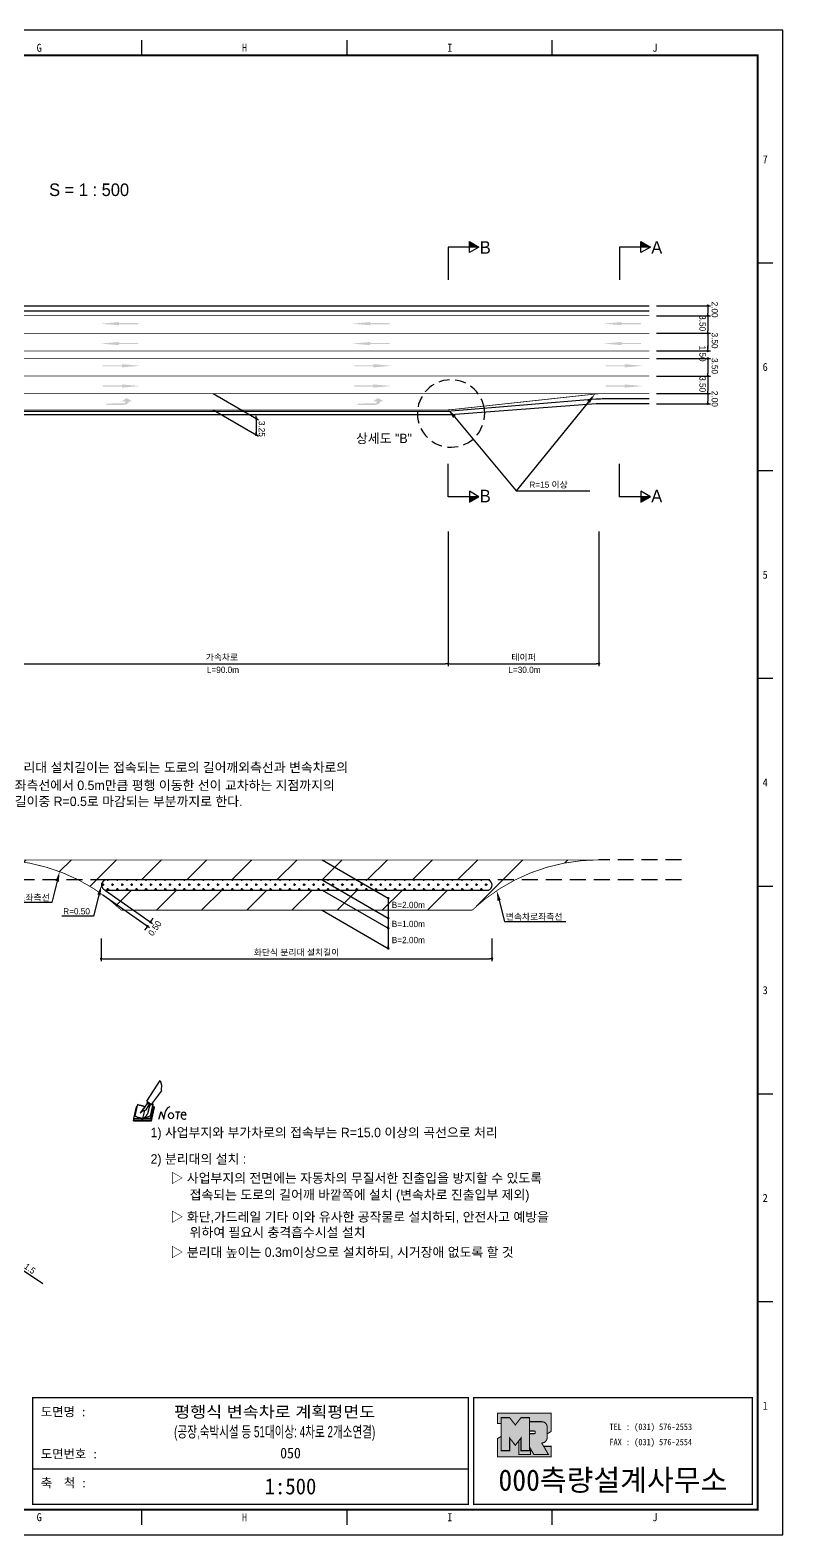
# Model space of a CAD drawing. Header units: millimetres. Extents: x 613 to 1037, y -1 to 298.
# Drawn here: x 886.9 to 1036.7, y -1.1 to 298.3 of the extents above; entities that cross this region are included whole.
import ezdxf
from ezdxf.enums import TextEntityAlignment as Align

# ---------------------------------------------------------------- set-up
doc = ezdxf.new("R2010")
doc.units = ezdxf.units.MM
doc.linetypes.add('HIDDEN', pattern=[9.525, 6.35, -3.175])
for name, color, linetype in [('CC-GSTR-0004', 4, 'Continuous'), ('CM-LANE-0030', 30, 'Continuous'), ('CZ-DIMT-0002', 7, 'Continuous'), ('CZ-LIN1-0007', 7, 'Continuous'), ('CZ-LIN2-0003', 3, 'Continuous'), ('CZ-LINE-0001', 7, 'Continuous'), ('CZ-TEXT-BOX0', 7, 'Continuous'), ('TITLE', 7, 'Continuous')]:
    doc.layers.add(name, color=color, linetype=linetype)
doc.styles.add('돋움', font='')
doc.styles.add('돋음체', font='')
doc.styles.get('돋움').set_extended_font_data('Dotum')
doc.styles.get('돋음체').set_extended_font_data('DotumChe')

# ---------------------------------------------------------------- blocks, each defined once
blk = doc.blocks.new('note')
for p, q in [((0.85, 3.5), (3.53, 7.57)), ((3.53, 7.57), (3.8, 6.64)), ((3.8, 6.64), (3.69, 5.72)), ((1, 3.1), (0.75, 2.77)), ((0.85, 3.5), (1.8, 2.79)), ((1, 3.4), (0.85, 3.21)), ((0.85, 3.21), (1.52, 2.71)), ((1.8, 2.79), (3.74, 5.46)), ((3.69, 5.72), (3.74, 5.46)), ((-1.24, 2.36), (-1.77, 0)), ((-1.77, 0), (1.77, 0)), ((-1.77, 0), (-1.77, -0.3)), ((-1.53, 0.52), (-1.55, 0.54)), ((-1.01, 2.9), (-1.53, 0.52)), ((-1.48, 0.48), (-1.53, 0.52)), ((-1.43, 0.44), (-1.48, 0.48)), ((-1.38, 0.41), (-1.43, 0.44)), ((-1.33, 0.4), (-1.38, 0.41)), ((-1.27, 0.37), (-1.33, 0.4)), ((-1.22, 0.35), (-1.27, 0.37)), ((-1.13, 2.36), (-1.24, 2.36)), ((-1.17, 0.33), (-1.22, 0.35)), ((-1.12, 0.32), (-1.17, 0.33)), ((-1.02, 0.25), (-1.12, 0.32)), ((-0.97, 0.22), (-1.02, 0.25)), ((-1, 2.9), (-1.01, 2.9)), ((-0.98, 2.85), (-1, 2.9)), ((-0.95, 2.8), (-0.98, 2.85)), ((-0.93, 0.21), (-0.97, 0.22)), ((-0.9, 2.75), (-0.95, 2.8)), ((-0.88, 0.19), (-0.93, 0.21)), ((-0.85, 2.72), (-0.9, 2.75)), ((-0.8, 0.18), (-0.88, 0.19)), ((-0.79, 2.69), (-0.85, 2.72)), ((-0.75, 0.17), (-0.8, 0.18)), ((-0.74, 2.68), (-0.79, 2.69)), ((-0.7, 0.16), (-0.75, 0.17)), ((-0.69, 2.65), (-0.74, 2.68)), ((-0.64, 0.15), (-0.7, 0.16)), ((-0.64, 2.65), (-0.69, 2.65)), ((-0.59, 2.63), (-0.64, 2.65)), ((-0.58, 0.14), (-0.64, 0.15)), ((-0.54, 2.62), (-0.59, 2.63)), ((-0.53, 0.13), (-0.58, 0.14)), ((-0.48, 2.61), (-0.54, 2.62)), ((-0.48, 0.12), (-0.53, 0.13)), ((-0.43, 2.61), (-0.48, 2.61)), ((-0.43, 0.11), (-0.48, 0.12)), ((0.75, 2.77), (-0.46, 1.16)), ((0.37, 2.24), (-0.46, 1.16)), ((-0.46, 1.16), (-0.08, 1.47)), ((-0.38, 2.59), (-0.43, 2.61)), ((-0.38, 0.08), (-0.43, 0.11)), ((-0.33, 2.59), (-0.38, 2.59)), ((-0.29, 0.06), (-0.38, 0.08)), ((-0.27, 2.58), (-0.33, 2.59)), ((-0.23, 0.05), (-0.29, 0.06)), ((-0.22, 2.57), (-0.27, 2.58)), ((-0.16, 0.04), (-0.23, 0.05)), ((-0.17, 2.56), (-0.22, 2.57)), ((-0.12, 2.55), (-0.17, 2.56)), ((-0.11, 0.03), (-0.16, 0.04)), ((-0.07, 2.53), (-0.12, 2.55)), ((-0.04, 0.02), (-0.11, 0.03)), ((-0.08, 1.47), (0.72, 1.75)), ((-0.01, 2.51), (-0.07, 2.53)), ((-0.05, -0.3), (-0.05, 0)), ((0, 0), (-0.04, 0.02)), ((0.04, 2.5), (-0.01, 2.51)), ((0.37, 1.63), (0, 0)), ((0, 0), (1.6, 0.53)), ((0, 0), (1.65, 0.18)), ((0, 0.01), (0.06, 0.04)), ((0, -0.3), (0, 0)), ((0.09, 2.48), (0.04, 2.5)), ((0.05, -0.3), (0.05, 0)), ((0.06, 0.04), (0.11, 0.07)), ((0.14, 2.48), (0.09, 2.48)), ((0.11, 0.07), (0.16, 0.09)), ((0.2, 2.47), (0.14, 2.48)), ((0.16, 0.09), (0.21, 0.12)), ((0.26, 2.43), (0.18, 2.46)), ((0.21, 0.12), (0.27, 0.14)), ((0.34, 2.4), (0.26, 2.43)), ((0.27, 0.14), (0.36, 0.19)), ((0.45, 2.37), (0.34, 2.4)), ((0.36, 0.19), (0.41, 0.22)), ((0.41, 0.22), (0.46, 0.27)), ((0.46, 0.27), (0.51, 0.3)), ((0.51, 0.3), (0.56, 0.34)), ((0.56, 0.34), (0.6, 0.4)), ((0.6, 0.4), (0.64, 0.45)), ((0.64, 0.45), (0.67, 0.51)), ((0.67, 0.51), (0.74, 0.58)), ((0.72, 1.75), (1.16, 2.53)), ((0.74, 0.58), (0.79, 0.63)), ((0.79, 0.63), (0.83, 0.68)), ((0.83, 0.68), (0.86, 0.73)), ((0.86, 0.73), (0.89, 0.79)), ((0.89, 0.84), (0.92, 0.89)), ((0.89, 0.79), (0.89, 0.84)), ((0.92, 0.89), (0.96, 0.95)), ((0.96, 0.95), (1.01, 0.97)), ((1.47, 2.74), (1.01, 0.97)), ((1.16, 2.53), (1.37, 2.82)), ((2.13, 2.84), (1.44, 2.63)), ((1.52, 2.71), (1.66, 2.9)), ((1.6, 0.53), (2.13, 2.84)), ((1.65, 0.18), (2.19, 2.48)), ((1.77, 0), (2.3, 2.36)), ((1.77, -0.3), (2.3, 2.07)), ((1.77, -0.38), (2.3, 1.99)), ((1.77, -0.44), (2.3, 1.93)), ((1.77, 0), (1.77, -0.3)), ((2.19, 2.48), (2.04, 2.47)), ((2.3, 2.36), (2.16, 2.36)), ((2.3, 2.36), (2.3, 2.07)), ((3.21, -0.08), (3.68, 1.4)), ((3.68, 1.4), (4.26, -0.14)), ((4.26, -0.14), (4.56, 1.44)), ((6.55, 1.34), (7.46, 1.34)), ((7.01, 1.34), (6.87, -0.11)), ((7.71, 0.77), (7.71, 0.55)), ((7.71, 0.77), (8.67, 0.77)), ((-1.77, -0.3), (1.77, -0.3)), ((-1.77, -0.43), (-1.77, -0.3)), ((-1.77, -0.37), (1.77, -0.37)), ((-1.77, -0.43), (1.77, -0.43))]:
    blk.add_line(p, q)
for centre, major_axis, start_param, end_param in [((0.4, 2.31), (0.0702, 0.0702), 3.283946, 6.425539), ((5.68, 1.23), (-0.806, 0.806), -0.591174, 0.597824), ((5.66, 0.58), (-0.378, 0.378), 3.926991, 10.210176), ((8.3, 0.49), (0.422, 0.422), 2.265602, 4.634911), ((8.19, 0.77), (-0.342, 0.342), 3.926991, 7.068583)]:
    blk.add_ellipse(centre, major_axis=major_axis, ratio=1, start_param=start_param, end_param=end_param)
blk = doc.blocks.new('_Dot')
at = {"color": 0, "linetype": 'ByBlock', "lineweight": -2}
blk.add_line((-0.5, 0), (-1, 0), dxfattribs=at)
at = {"color": 0, "linetype": 'ByBlock', "const_width": 0.5}
blk.add_lwpolyline([(-0.25, 0, 1), (0.25, 0, 1)], format="xyb", close=True, dxfattribs=at)

msp = doc.modelspace()

# ---------------------------------------------------------------- hatches: boundary and pattern name
at = {"layer": 'CM-LANE-0030'}
h = msp.add_hatch(dxfattribs=at)
h.set_pattern_fill('ANSI31', color=256, scale=2, style=0)
h.set_pattern_definition([(45, (-399.896, 589.325), (-4.490128, 4.490128), [])])
h.paths.add_polyline_path([(974.89, 123.22, -0.191871), (999.99, 133.22), (879.99, 133.22, -0.191871), (905.09, 123.22)])
h.paths.add_polyline_path([(901.81, 127.22, 0.002096), (901.56, 127.4, -0.732581), (902.13, 129.22), (977.86, 129.22, -0.732581), (978.43, 127.4, 0.002096), (978.18, 127.22)], flags=16)
at = {"layer": 'CZ-LIN1-0007'}
for points in [[(904.62, 240.22), (904.62, 240.01), (908.45, 240.01), (908.45, 239.79), (904.62, 239.79), (904.62, 239.58), (900.97, 239.9)], [(954.62, 240.22), (954.62, 240.01), (958.45, 240.01), (958.45, 239.79), (954.62, 239.79), (954.62, 239.58), (950.97, 239.9)], [(1004.62, 240.22), (1004.62, 240.01), (1008.45, 240.01), (1008.45, 239.79), (1004.62, 239.79), (1004.62, 239.58), (1000.97, 239.9)], [(904.62, 236.26), (904.62, 236.05), (908.45, 236.05), (908.45, 235.83), (904.62, 235.83), (904.62, 235.62), (900.97, 235.94)], [(954.62, 236.26), (954.62, 236.05), (958.45, 236.05), (958.45, 235.83), (954.62, 235.83), (954.62, 235.62), (950.97, 235.94)], [(1004.62, 236.26), (1004.62, 236.05), (1008.45, 236.05), (1008.45, 235.83), (1004.62, 235.83), (1004.62, 235.62), (1000.97, 235.94)], [(905.23, 231.85), (905.23, 231.63), (901.41, 231.63), (901.41, 231.42), (905.23, 231.42), (905.23, 231.2), (908.88, 231.52)], [(955.23, 231.85), (955.23, 231.63), (951.41, 231.63), (951.41, 231.42), (955.23, 231.42), (955.23, 231.2), (958.88, 231.52)], [(1005.23, 231.85), (1005.23, 231.63), (1001.41, 231.63), (1001.41, 231.42), (1005.23, 231.42), (1005.23, 231.2), (1008.88, 231.52)], [(905.23, 227.81), (905.23, 227.6), (901.41, 227.6), (901.41, 227.38), (905.23, 227.38), (905.23, 227.17), (908.88, 227.49)], [(955.23, 227.81), (955.23, 227.6), (951.41, 227.6), (951.41, 227.38), (955.23, 227.38), (955.23, 227.17), (958.88, 227.49)], [(1005.23, 227.81), (1005.23, 227.6), (1001.41, 227.6), (1001.41, 227.38), (1005.23, 227.38), (1005.23, 227.17), (1008.88, 227.49)], [(905.65, 223.75, 0.267976), (906.68, 224.44), (907.3, 224.44), (906.13, 225.1), (905.19, 224.45), (905.88, 224.44, -0.504994), (905.57, 224.03), (902.11, 224.01), (902.11, 223.73)], [(955.65, 223.75, 0.267976), (956.68, 224.44), (957.3, 224.44), (956.13, 225.1), (955.19, 224.45), (955.88, 224.44, -0.504994), (955.57, 224.03), (952.11, 224.01), (952.11, 223.73)]]:
    msp.add_hatch(color=256, dxfattribs=at).paths.add_polyline_path(points)
at = {"layer": 'CZ-LIN2-0003'}
h = msp.add_hatch(dxfattribs=at)
h.set_pattern_fill('CROSS', color=256, scale=0.15, style=0)
h.set_pattern_definition([(0, (-399.8957, 589.3247), (0.9525, 0.9525), [0.47625, -1.42875]), (90, (-399.6576, 589.0866), (-0.9525, 0.9525), [0.47625, -1.42875])])
h.paths.add_polyline_path([(902.13, 129.22, 0.732581), (901.56, 127.4, -0.002096), (901.81, 127.22), (978.18, 127.22, -0.002096), (978.43, 127.4, 0.732581), (977.86, 129.22)])
at = {"layer": 'CZ-LINE-0001'}
for points in [[(974.33, 256.24), (974.33, 255.14), (976.23, 255.14)], [(1008.43, 256.24), (1008.43, 255.14), (1010.34, 255.14)], [(976.23, 205.47), (974.33, 205.47), (974.33, 204.38)], [(1010.34, 205.47), (1008.43, 205.47), (1008.43, 204.38)]]:
    msp.add_hatch(color=256, dxfattribs=at).paths.add_polyline_path(points)
at = {"layer": 'TITLE', "ltscale": 150}
h = msp.add_hatch(color=8, dxfattribs=at)
edge = h.paths.add_edge_path()
edge.add_line((990.6, 23.16), (979.93, 23.16))
edge.add_line((979.93, 23.16), (979.93, 21.08))
edge.add_line((979.93, 21.08), (980.64, 21.08))
edge.add_line((980.64, 21.08), (980.64, 22.25))
edge.add_line((980.64, 22.25), (982.33, 22.25))
edge.add_line((982.33, 22.25), (983.46, 20.8))
edge.add_line((983.46, 20.8), (984.59, 22.25))
edge.add_line((984.59, 22.25), (986.28, 22.25))
edge.add_line((986.28, 22.25), (986.28, 21.45))
edge.add_line((986.28, 21.45), (988.72, 21.45))
edge.add_arc((988.72, 20.39), 1.07, 0, 90, ccw=False)
edge.add_line((989.79, 20.39), (989.79, 19.02))
edge.add_line((989.79, 19.02), (990.6, 19.53))
edge.add_line((990.6, 19.53), (990.6, 23.16))
h.paths.add_polyline_path([(984.15, 17.63), (983.46, 16.75), (982.33, 18.21), (982.33, 15.69), (980.64, 15.69), (980.64, 18.54), (979.93, 18.1), (979.93, 14.47), (990.6, 14.47), (990.6, 16.55), (989.1, 16.55), (990.06, 14.9), (987.16, 14.9), (986.46, 16.11), (986.46, 14.9), (984.15, 14.9)])
msp.add_hatch(color=5, dxfattribs=at).paths.add_polyline_path([(986.28, 22.25), (984.59, 22.25), (983.46, 20.8), (982.33, 22.25), (980.64, 22.25), (980.64, 15.69), (982.33, 15.69), (982.33, 18.21), (983.46, 16.75), (984.59, 18.21), (984.59, 15.69), (986.28, 15.69)])
h = msp.add_hatch(color=161, dxfattribs=at)
edge = h.paths.add_edge_path()
edge.add_arc((988.72, 20.39), 1.07, 360, 450)
edge.add_line((988.72, 21.45), (986.28, 21.45))
edge.add_line((986.28, 21.45), (986.28, 19.6))
edge.add_line((986.28, 19.6), (987.28, 19.6))
edge.add_arc((987.28, 19.49), 0.113, 0, 90, ccw=False)
edge.add_line((987.39, 19.49), (987.39, 19.18))
edge.add_arc((987.28, 19.18), 0.113, 270, 360, ccw=False)
edge.add_line((987.28, 19.07), (986.28, 19.07))
edge.add_line((986.28, 19.07), (986.28, 15.69))
edge.add_line((986.28, 15.69), (984.59, 15.69))
edge.add_line((984.59, 15.69), (984.59, 18.21))
edge.add_line((984.59, 18.21), (984.15, 17.63))
edge.add_line((984.15, 17.63), (984.15, 14.9))
edge.add_line((984.15, 14.9), (986.46, 14.9))
edge.add_line((986.46, 14.9), (986.46, 16.11))
edge.add_line((986.46, 16.11), (987.16, 14.9))
edge.add_line((987.16, 14.9), (990.06, 14.9))
edge.add_line((990.06, 14.9), (988.72, 17.21))
edge.add_arc((988.72, 18.28), 1.07, 270, 360)
edge.add_line((989.79, 18.28), (989.79, 20.39))

# ---------------------------------------------------------------- linework, layer by layer
at = {"color": 0, "linetype": 'ByBlock', "lineweight": -2}
for p, q in [((1021.75, 243.23), (1021.75, 242.98)), ((1021.75, 241.73), (1021.75, 241.98)), ((1021.75, 241.23), (1021.75, 240.98)), ((1021.75, 238.23), (1021.75, 238.48)), ((1021.75, 237.73), (1021.75, 237.48)), ((1021.75, 234.73), (1021.75, 234.98)), ((1021.75, 234.73), (1021.75, 234.98)), ((1021.75, 232.73), (1021.75, 232.48)), ((1021.75, 232.73), (1021.75, 232.48)), ((1021.75, 229.73), (1021.75, 229.98)), ((1021.75, 229.23), (1021.75, 228.98)), ((1021.75, 226.23), (1021.75, 226.48)), ((1021.75, 225.73), (1021.75, 225.48)), ((931.89, 221.32), (931.89, 221.57)), ((1021.75, 224.23), (1021.75, 224.48)), ((931.89, 220.82), (931.89, 220.57)), ((931.89, 218.07), (931.89, 218.32)), ((958.19, 125.37), (958.19, 125.12)), ((910.16, 119.83), (910.01, 119.62)), ((911.02, 121.05), (911.16, 121.26)), ((958.19, 121.37), (958.19, 121.12)), ((958.19, 119.87), (958.19, 120.12)), ((958.19, 115.87), (958.19, 116.12))]:
    msp.add_line(p, q, dxfattribs=at)
at = {"color": 0, "linetype": 'ByBlock', "const_width": 0.25}
for points in [[(1021.75, 243.35, 1), (1021.75, 243.6, 1)], [(1021.75, 241.35, 1), (1021.75, 241.6, 1)], [(1021.75, 241.6, 1), (1021.75, 241.35, 1)], [(1021.75, 237.85, 1), (1021.75, 238.1, 1)], [(1021.75, 238.1, 1), (1021.75, 237.85, 1)], [(1021.75, 234.6, 1), (1021.75, 234.35, 1)], [(1021.75, 234.6, 1), (1021.75, 234.35, 1)], [(1021.75, 232.85, 1), (1021.75, 233.1, 1)], [(1021.75, 232.85, 1), (1021.75, 233.1, 1)], [(1021.75, 229.35, 1), (1021.75, 229.6, 1)], [(1021.75, 229.6, 1), (1021.75, 229.35, 1)], [(1021.75, 226.1, 1), (1021.75, 225.85, 1)], [(1021.75, 225.85, 1), (1021.75, 226.1, 1)], [(1021.75, 224.1, 1), (1021.75, 223.85, 1)], [(931.89, 221.2, 1), (931.89, 220.95, 1)], [(931.89, 220.95, 1), (931.89, 221.2, 1)], [(931.89, 217.95, 1), (931.89, 217.7, 1)], [(958.19, 125.49, 1), (958.19, 125.74, 1)], [(910.23, 119.93, 1), (910.37, 120.13, 1)], [(910.95, 120.95, 1), (910.8, 120.75, 1)], [(958.19, 121.49, 1), (958.19, 121.74, 1)], [(958.19, 119.74, 1), (958.19, 119.49, 1)], [(958.19, 115.74, 1), (958.19, 115.49, 1)]]:
    msp.add_lwpolyline(points, format="xyb", close=True, dxfattribs=at)
at = {"layer": 'CC-GSTR-0004'}
for points in [[(650.1, 243.48), (1010.1, 243.48)], [(650.1, 242.48), (1010.1, 242.48)]]:
    msp.add_lwpolyline(points, dxfattribs=at)
for points in [[(865.35, 207.73, -0.414214), (880.1, 222.48), (969.48, 222.48), (969.48, 222.48, 0.020788), (970.73, 222.53), (970.73, 222.53), (999.48, 224.92), (999.48, 224.92, -0.020788), (1000.73, 224.98), (1010.1, 224.98)], [(1010.1, 223.98), (1000.67, 223.98, 0.018717), (999.54, 223.93), (970.66, 221.77, -0.018717), (969.54, 221.73), (880.1, 221.73, 0.414214), (866.1, 207.73)]]:
    msp.add_lwpolyline(points, format="xyb", dxfattribs=at)
at = {"layer": 'CM-LANE-0030', "const_width": 0.15}
for points in [[(650.1, 234.48), (1010.1, 234.48)], [(650.1, 232.98), (1010.1, 232.98)]]:
    msp.add_lwpolyline(points, dxfattribs=at)
msp.add_lwpolyline([(879.99, 133.22), (999.99, 133.22, 0.191871), (974.89, 123.22), (905.09, 123.22, 0.191871)], format="xyb", close=True, dxfattribs=at)
at = {"layer": 'CZ-LIN1-0007', "const_width": 0.15}
for points in [[(650.1, 241.48), (1010.1, 241.48)], [(880.1, 225.98), (940.51, 225.98)]]:
    msp.add_lwpolyline(points, dxfattribs=at)
at = {"layer": 'CZ-LIN1-0007', "linetype": 'HIDDEN', "const_width": 0.15}
for points in [[(650.1, 237.98), (1010.1, 237.98)], [(650.1, 229.48), (1010.1, 229.48)], [(940.51, 225.98), (1000.91, 225.98)]]:
    msp.add_lwpolyline(points, dxfattribs=at)
at = {"layer": 'CZ-LIN1-0007', "const_width": 0.15}
msp.add_lwpolyline([(1010.1, 225.98), (1000.91, 225.98, 0.026985), (999.3, 225.89), (970.91, 222.81, -0.026985), (969.29, 222.73), (880.1, 222.73, 0.414214), (865.1, 207.73)], format="xyb", dxfattribs=at)
at = {"layer": 'CZ-LIN2-0003'}
msp.add_line((877.26, 57.08), (889.46, 48.94), dxfattribs=at)
msp.add_lwpolyline([(978.18, 127.22, -0.002096), (978.43, 127.4, 0.732581), (977.86, 129.22), (902.13, 129.22, 0.732581), (901.56, 127.4, -0.002096), (901.81, 127.22)], format="xyb", close=True, dxfattribs=at)
at = {"layer": 'CZ-LINE-0001'}
for p, q in [((976.23, 255.14), (970.09, 255.14)), ((970.09, 255.14), (970.09, 248.6)), ((974.33, 254.05), (974.33, 256.24)), ((974.33, 256.24), (976.23, 255.14)), ((976.23, 255.14), (974.33, 254.05)), ((1010.34, 255.14), (1004.19, 255.14)), ((1004.19, 255.14), (1004.19, 248.6)), ((1008.43, 254.05), (1008.43, 256.24)), ((1008.43, 256.24), (1010.34, 255.14)), ((1010.34, 255.14), (1008.43, 254.05)), ((1011.53, 243.48), (1022.25, 243.48)), ((1021.75, 242.98), (1021.75, 241.98)), ((1011.53, 241.48), (1022.25, 241.48)), ((1011.53, 241.48), (1022.25, 241.48)), ((1021.75, 240.98), (1021.75, 238.48)), ((1011.53, 237.98), (1022.25, 237.98)), ((1011.53, 237.98), (1022.25, 237.98)), ((1021.75, 237.48), (1021.75, 234.98)), ((1011.53, 234.48), (1022.25, 234.48)), ((1011.53, 234.48), (1022.25, 234.48)), ((1021.75, 234.98), (1021.75, 235.48)), ((1011.53, 232.98), (1022.25, 232.98)), ((1011.53, 232.98), (1022.25, 232.98)), ((1021.75, 232.48), (1021.75, 231.98)), ((1021.75, 232.48), (1021.75, 229.98)), ((1011.53, 229.48), (1022.25, 229.48)), ((1011.53, 229.48), (1022.25, 229.48)), ((1021.75, 228.98), (1021.75, 226.48)), ((923.39, 225.98), (932.39, 220.78)), ((1011.53, 225.98), (1022.25, 225.98)), ((1011.53, 225.98), (1022.25, 225.98)), ((1021.75, 225.48), (1021.75, 224.48)), ((923.39, 222.73), (932.39, 217.53)), ((1011.53, 223.98), (1022.25, 223.98)), ((931.89, 220.57), (931.89, 217.57)), ((970.09, 205.47), (970.09, 212.02)), ((1004.19, 205.47), (1004.19, 212.02)), ((976.23, 205.47), (974.33, 206.57)), ((974.33, 206.57), (974.33, 204.38)), ((983.65, 206.62), (998.28, 206.62)), ((1010.34, 205.47), (1008.43, 206.57)), ((1008.43, 206.57), (1008.43, 204.38)), ((976.23, 205.47), (970.09, 205.47)), ((974.33, 204.38), (976.23, 205.47)), ((1010.34, 205.47), (1004.19, 205.47)), ((1008.43, 204.38), (1010.34, 205.47)), ((970.1, 198.53), (970.1, 171.75)), ((970.1, 198.53), (970.1, 171.75)), ((1000.1, 198.53), (1000.1, 171.75)), ((880.6, 172.25), (969.6, 172.25)), ((970.6, 172.25), (999.6, 172.25)), ((945.03, 133.22), (958.19, 125.62)), ((945.03, 129.22), (958.19, 121.62)), ((901.39, 126.29), (910.71, 119.74)), ((901.96, 127.11), (911.28, 120.56)), ((945.03, 127.22), (958.19, 119.62)), ((945.03, 123.22), (958.19, 115.62)), ((958.19, 125.62), (958.19, 115.62)), ((911.16, 121.26), (911.45, 121.67)), ((901.07, 117.59), (901.07, 113.06)), ((910.01, 119.62), (909.73, 119.21)), ((978.81, 117.59), (978.81, 113.06)), ((901.57, 113.56), (978.31, 113.56))]:
    msp.add_line(p, q, dxfattribs=at)
at = {"layer": 'CZ-LINE-0001', "linetype": 'HIDDEN', "ltscale": 0.35}
msp.add_line((977.32, 222.81), (977.32, 222.82), dxfattribs=at)
at = {"layer": 'CZ-LINE-0001', "linetype": 'HIDDEN', "ltscale": 0.5}
for p, q in [((1016.52, 133.22), (999.99, 133.22)), ((902.13, 129.22), (863.47, 129.22)), ((1016.52, 129.22), (977.86, 129.22))]:
    msp.add_line(p, q, dxfattribs=at)
at = {"layer": 'CZ-LINE-0001'}
for points in [[(998.04, 224.34), (983.65, 206.62)], [(971.33, 221.35), (983.65, 206.62)], [(892.33, 128.96), (891.28, 124.77), (879.05, 124.77)], [(900.64, 126.23), (899.59, 122.05), (893.25, 122.05)]]:
    msp.add_lwpolyline(points, dxfattribs=at)
at = {"layer": 'CZ-LINE-0001', "extrusion": (0, 0, -1)}
msp.add_lwpolyline([(-980.24, 125.15), (-981.29, 120.97), (-993.52, 120.97)], dxfattribs=at)
at = {"layer": 'CZ-LINE-0001', "linetype": 'HIDDEN', "ltscale": 0.35}
msp.add_arc((970.67, 222.03), 6.7, 6.7667, 6.749, dxfattribs=at)
at = {"layer": 'CZ-LINE-0001'}
for points in [[(997.78, 224.55), (999.3, 225.89), (998.3, 224.13)], [(971.07, 221.14), (970.05, 222.88), (971.59, 221.56)], [(892.01, 129.04), (892.82, 130.89), (892.66, 128.87)], [(900.32, 126.32), (901.13, 128.17), (900.96, 126.15)]]:
    msp.add_solid(points, dxfattribs=at)
at = {"layer": 'CZ-LINE-0001', "extrusion": (0, 0, -1)}
msp.add_solid([(-980.57, 125.23), (-979.76, 127.09), (-979.92, 125.07)], dxfattribs=at)
at = {"layer": 'TITLE', "color": 7, "linetype": 'Continuous'}
for p, q in [((909.18, 293.26), (909.18, 296.29)), ((950, 293.26), (950, 296.29)), ((990.82, 293.26), (990.82, 296.29)), ((1034.67, 251.93), (1031.65, 251.93)), ((1034.67, 210.61), (1031.65, 210.61)), ((1034.67, 169.28), (1031.65, 169.28)), ((1034.67, 127.95), (1031.65, 127.95)), ((1034.67, 86.62), (1031.65, 86.62)), ((1034.67, 45.29), (1031.65, 45.29)), ((909.18, 0.94), (909.18, 3.96)), ((950, 0.94), (950, 3.96)), ((990.82, 0.94), (990.82, 3.96))]:
    msp.add_line(p, q, dxfattribs=at)
at = {"layer": 'TITLE', "ltscale": 150}
msp.add_line((887.48, 12.1), (974.09, 12.1), dxfattribs=at)
at = {"layer": 'TITLE'}
msp.add_line((1031.76, 3.96), (622.9, 3.96), dxfattribs=at)
msp.add_lwpolyline([(613.32, -1.07), (1036.68, -1.07), (1036.68, 298.3), (613.32, 298.3)], close=True, dxfattribs=at)
at = {"layer": 'TITLE', "linetype": 'Continuous', "const_width": 0.403}
msp.add_lwpolyline([(623.4, 3.96), (623.4, 293.26), (1031.65, 293.26), (1031.65, 3.96)], close=True, dxfattribs=at)
at = {"layer": 'TITLE', "ltscale": 150}
for points, const_width in [([(887.48, 26.24), (974.09, 26.24), (974.09, 5.02), (887.48, 5.02)], 0.265), ([(1030.59, 26.24), (1030.59, 5.02), (975.15, 5.02), (975.15, 26.24), (1030.59, 26.24)], 0.265), ([(986.28, 22.25), (984.59, 22.25), (983.46, 20.8), (982.33, 22.25), (980.64, 22.25), (980.64, 15.69), (982.33, 15.69), (982.33, 18.21), (983.46, 16.75), (984.59, 18.21), (984.59, 15.69), (986.28, 15.69)], 0.212), ([(984.15, 17.63), (983.46, 16.75), (982.33, 18.21), (982.33, 15.69), (980.64, 15.69), (980.64, 18.54), (979.93, 18.1), (979.93, 14.47), (990.6, 14.47), (990.6, 16.55), (989.1, 16.55), (990.06, 14.9), (987.16, 14.9), (986.46, 16.11), (986.46, 14.9), (984.15, 14.9)], 0.212)]:
    msp.add_lwpolyline(points, close=True, dxfattribs=dict(at, const_width=const_width))
at = {"layer": 'TITLE', "ltscale": 150, "const_width": 0.212}
for points in [[(990.6, 23.16), (979.93, 23.16), (979.93, 21.08), (980.64, 21.08), (980.64, 22.25), (982.33, 22.25), (983.46, 20.8), (984.59, 22.25), (986.28, 22.25), (986.28, 21.45), (988.72, 21.45, -0.414214), (989.79, 20.39), (989.79, 19.02), (990.6, 19.53)], [(989.79, 20.39, 0.414214), (988.72, 21.45), (986.28, 21.45), (986.28, 19.6), (987.28, 19.6, -0.414214), (987.39, 19.49), (987.39, 19.18, -0.414214), (987.28, 19.07), (986.28, 19.07), (986.28, 15.69), (984.59, 15.69), (984.59, 18.21), (984.15, 17.63), (984.15, 14.9), (986.46, 14.9), (986.46, 16.11), (987.16, 14.9), (990.06, 14.9), (988.72, 17.21, 0.414214), (989.79, 18.28)]]:
    msp.add_lwpolyline(points, format="xyb", close=True, dxfattribs=at)

# ---------------------------------------------------------------- block references
at = {"layer": 'CZ-LINE-0001', "xscale": 0.5, "yscale": 0.5, "zscale": 0.5}
for p in [(970.1, 172.25), (1000.1, 172.25), (978.81, 113.56)]:
    msp.add_blockref('_Dot', p, dxfattribs=at)
at = {"layer": 'CZ-LINE-0001', "xscale": 0.5, "yscale": 0.5, "zscale": 0.5, "rotation": 180}
for p in [(970.1, 172.25), (901.07, 113.56)]:
    msp.add_blockref('_Dot', p, dxfattribs=at)
at = {"layer": 'CZ-TEXT-BOX0'}
msp.add_blockref('note', (909.31, 81.75), dxfattribs=at)

# ---------------------------------------------------------------- texts
at = {"layer": 'CZ-DIMT-0002', "style": '돋움'}
for s, height, p in [('B', 2.5, (977.48, 255.06)), ('A', 2.5, (1011.59, 255.06)), ('상세도 "B"', 1.875, (957.34, 217.07)), ('B', 2.5, (977.48, 205.61)), ('R=15 이상', 1.25, (990.07, 207.87)), ('A', 2.5, (1011.59, 205.61)), ('L=90.0m', 1.25, (925.31, 171.03)), ('L=30.0m', 1.25, (985.28, 171.03))]:
    msp.add_text(s, height=height, dxfattribs=at).set_placement(p, align=Align.MIDDLE_CENTER)
for s, p in [('2.00', (1022.51, 244.29)), ('3.50', (1020.08, 241.59)), ('3.50', (1022.51, 238.13)), ('1.50', (1020.08, 235.54)), ('3.50', (1022.51, 233.06)), ('3.50', (1020.08, 229.45)), ('2.00', (1022.51, 226.53))]:
    msp.add_text(s, height=1.25, rotation=270, dxfattribs=at).set_placement(p)
for s, p in [('○ 분리대 설치길이는 접속되는 도로의 길어깨외측선과 변속차로의', (880.04, 151.62)), ('좌측선에서 0.5m만큼 평행 이동한 선이 교차하는 지점까지의', (883.89, 148.06)), ('길이중 R=0.5로 마감되는 부분까지로 한다.', (883.89, 144.86)), ('1) 사업부지와 부가차로의 접속부는 R=15.0 이상의 곡선으로 처리', (910.91, 78.99)), ('2) 분리대의 설치 :', (910.91, 73.72)), ('▷ 사업부지의 전면에는 자동차의 무질서한 진출입을 방지할 수 있도록', (914.89, 69.92)), ('접속되는 도로의 길어깨 바깥쪽에 설치 (변속차로 진출입부 제외)', (918.68, 66.6)), ('▷ 화단,가드레일 기타 이와 유사한 공작물로 설치하되, 안전사고 예방을', (914.89, 62.2)), ('위하여 필요시 충격흡수시설 설치', (918.68, 59.13)), ('▷ 분리대 높이는 0.3m이상으로 설치하되, 시거장애 없도록 할 것', (914.89, 55.18))]:
    msp.add_text(s, height=1.875, dxfattribs=at).set_placement(p, align=Align.MIDDLE_LEFT)
for s, p in [('변속차로좌측선', (879.58, 125.09)), ('R=0.50', (893.53, 122.37)), ('B=2.00m', (958.89, 123.63)), ('B=1.00m', (958.89, 119.85)), ('변속차로좌측선', (981.57, 121.29)), ('B=2.00m', (958.89, 116.65))]:
    msp.add_text(s, height=1.25, dxfattribs=at).set_placement(p)
msp.add_text('1 : 1.5', height=1.25, rotation=323.8881, dxfattribs=at).set_placement((885.98, 52.59), align=Align.MIDDLE_CENTER)
at = {"layer": 'CZ-DIMT-0002', "char_height": 1.25, "attachment_point": 5, "style": '돋움'}
for s, insert, rotation in [('3.25', (933.05, 218.97), 270), ('\\A1;0.50', (911.76, 119.61), 54.9032)]:
    msp.add_mtext(s, dxfattribs=dict(at, insert=insert, rotation=rotation))
at = {"layer": 'CZ-LINE-0001', "char_height": 1.25, "attachment_point": 5, "style": '돋움'}
for s, insert in [('\\A1;가속차로', (925.1, 173.45)), ('\\A1;테이퍼', (985.1, 173.45)), ('\\A1;화단식 분리대 설치길이', (939.94, 114.75))]:
    msp.add_mtext(s, dxfattribs=dict(at, insert=insert))
at = {"layer": 'TITLE', "color": 3, "linetype": 'Continuous', "style": '돋음체'}
for s, p in [('G', (888.76, 294.78)), ('H', (929.59, 294.78)), ('I', (970.41, 294.78)), ('J', (1011.24, 294.78)), ('7', (1033.16, 272.6)), ('6', (1033.16, 231.28)), ('5', (1033.16, 189.95)), ('4', (1033.16, 148.62)), ('3', (1033.16, 107.29)), ('2', (1033.16, 65.96)), ('1', (1033.16, 24.63)), ('G', (888.76, 2.45)), ('H', (929.59, 2.45)), ('I', (970.41, 2.45)), ('J', (1011.24, 2.45))]:
    msp.add_text(s, height=1.59, dxfattribs=at).set_placement(p, align=Align.MIDDLE)
at = {"layer": 'TITLE', "style": '돋움'}
msp.add_text('S = 1 : 500', height=2.5, dxfattribs=at).set_placement((890.73, 266.54), align=Align.MIDDLE_LEFT)
at = {"layer": 'TITLE', "style": '돋음체'}
for s, p in [('도면명 :', (889.07, 22.53)), ('도면번호 :', (889.07, 14.14)), ('축  척 :', (889.07, 8.38))]:
    msp.add_text(s, height=1.804, dxfattribs=at).set_placement(p)
at = {"layer": 'TITLE', "style": '돋움'}
for s, width, p, p2 in [('평행식 변속차로 계획평면도', 1.010039, (915.6, 22.28), (955.6, 22.28)), ('(공장,숙박시설 등 51대이상: 4차로 2개소연결)', 0.605463, (915.6, 18.33), (955.6, 18.33))]:
    msp.add_text(s, height=2.25, dxfattribs=dict(at, width=width)).set_placement(p, p2, align=Align.FIT)
at = {"layer": 'TITLE', "color": 180, "style": '돋음체'}
for s, p in [('TEL : (031) 576-2553', (1002.17, 19.8)), ('FAX : (031) 576-2554', (1002.17, 16.77))]:
    msp.add_text(s, height=1.2733, dxfattribs=at).set_placement(p)
at = {"layer": 'TITLE', "linetype": 'Continuous', "style": '돋음체'}
for s, height, p in [('050', 2.122, (938.74, 15.2)), ('1:500', 3.183, (938.74, 8.56))]:
    msp.add_text(s, height=height, dxfattribs=at).set_placement(p, align=Align.MIDDLE)
at = {"layer": 'TITLE', "color": 180, "style": '돋음체'}
msp.add_text('000측량설계사무소', height=4.244, dxfattribs=at).set_placement((1002.87, 7.71), align=Align.CENTER)

doc.saveas('drawing.dxf')
